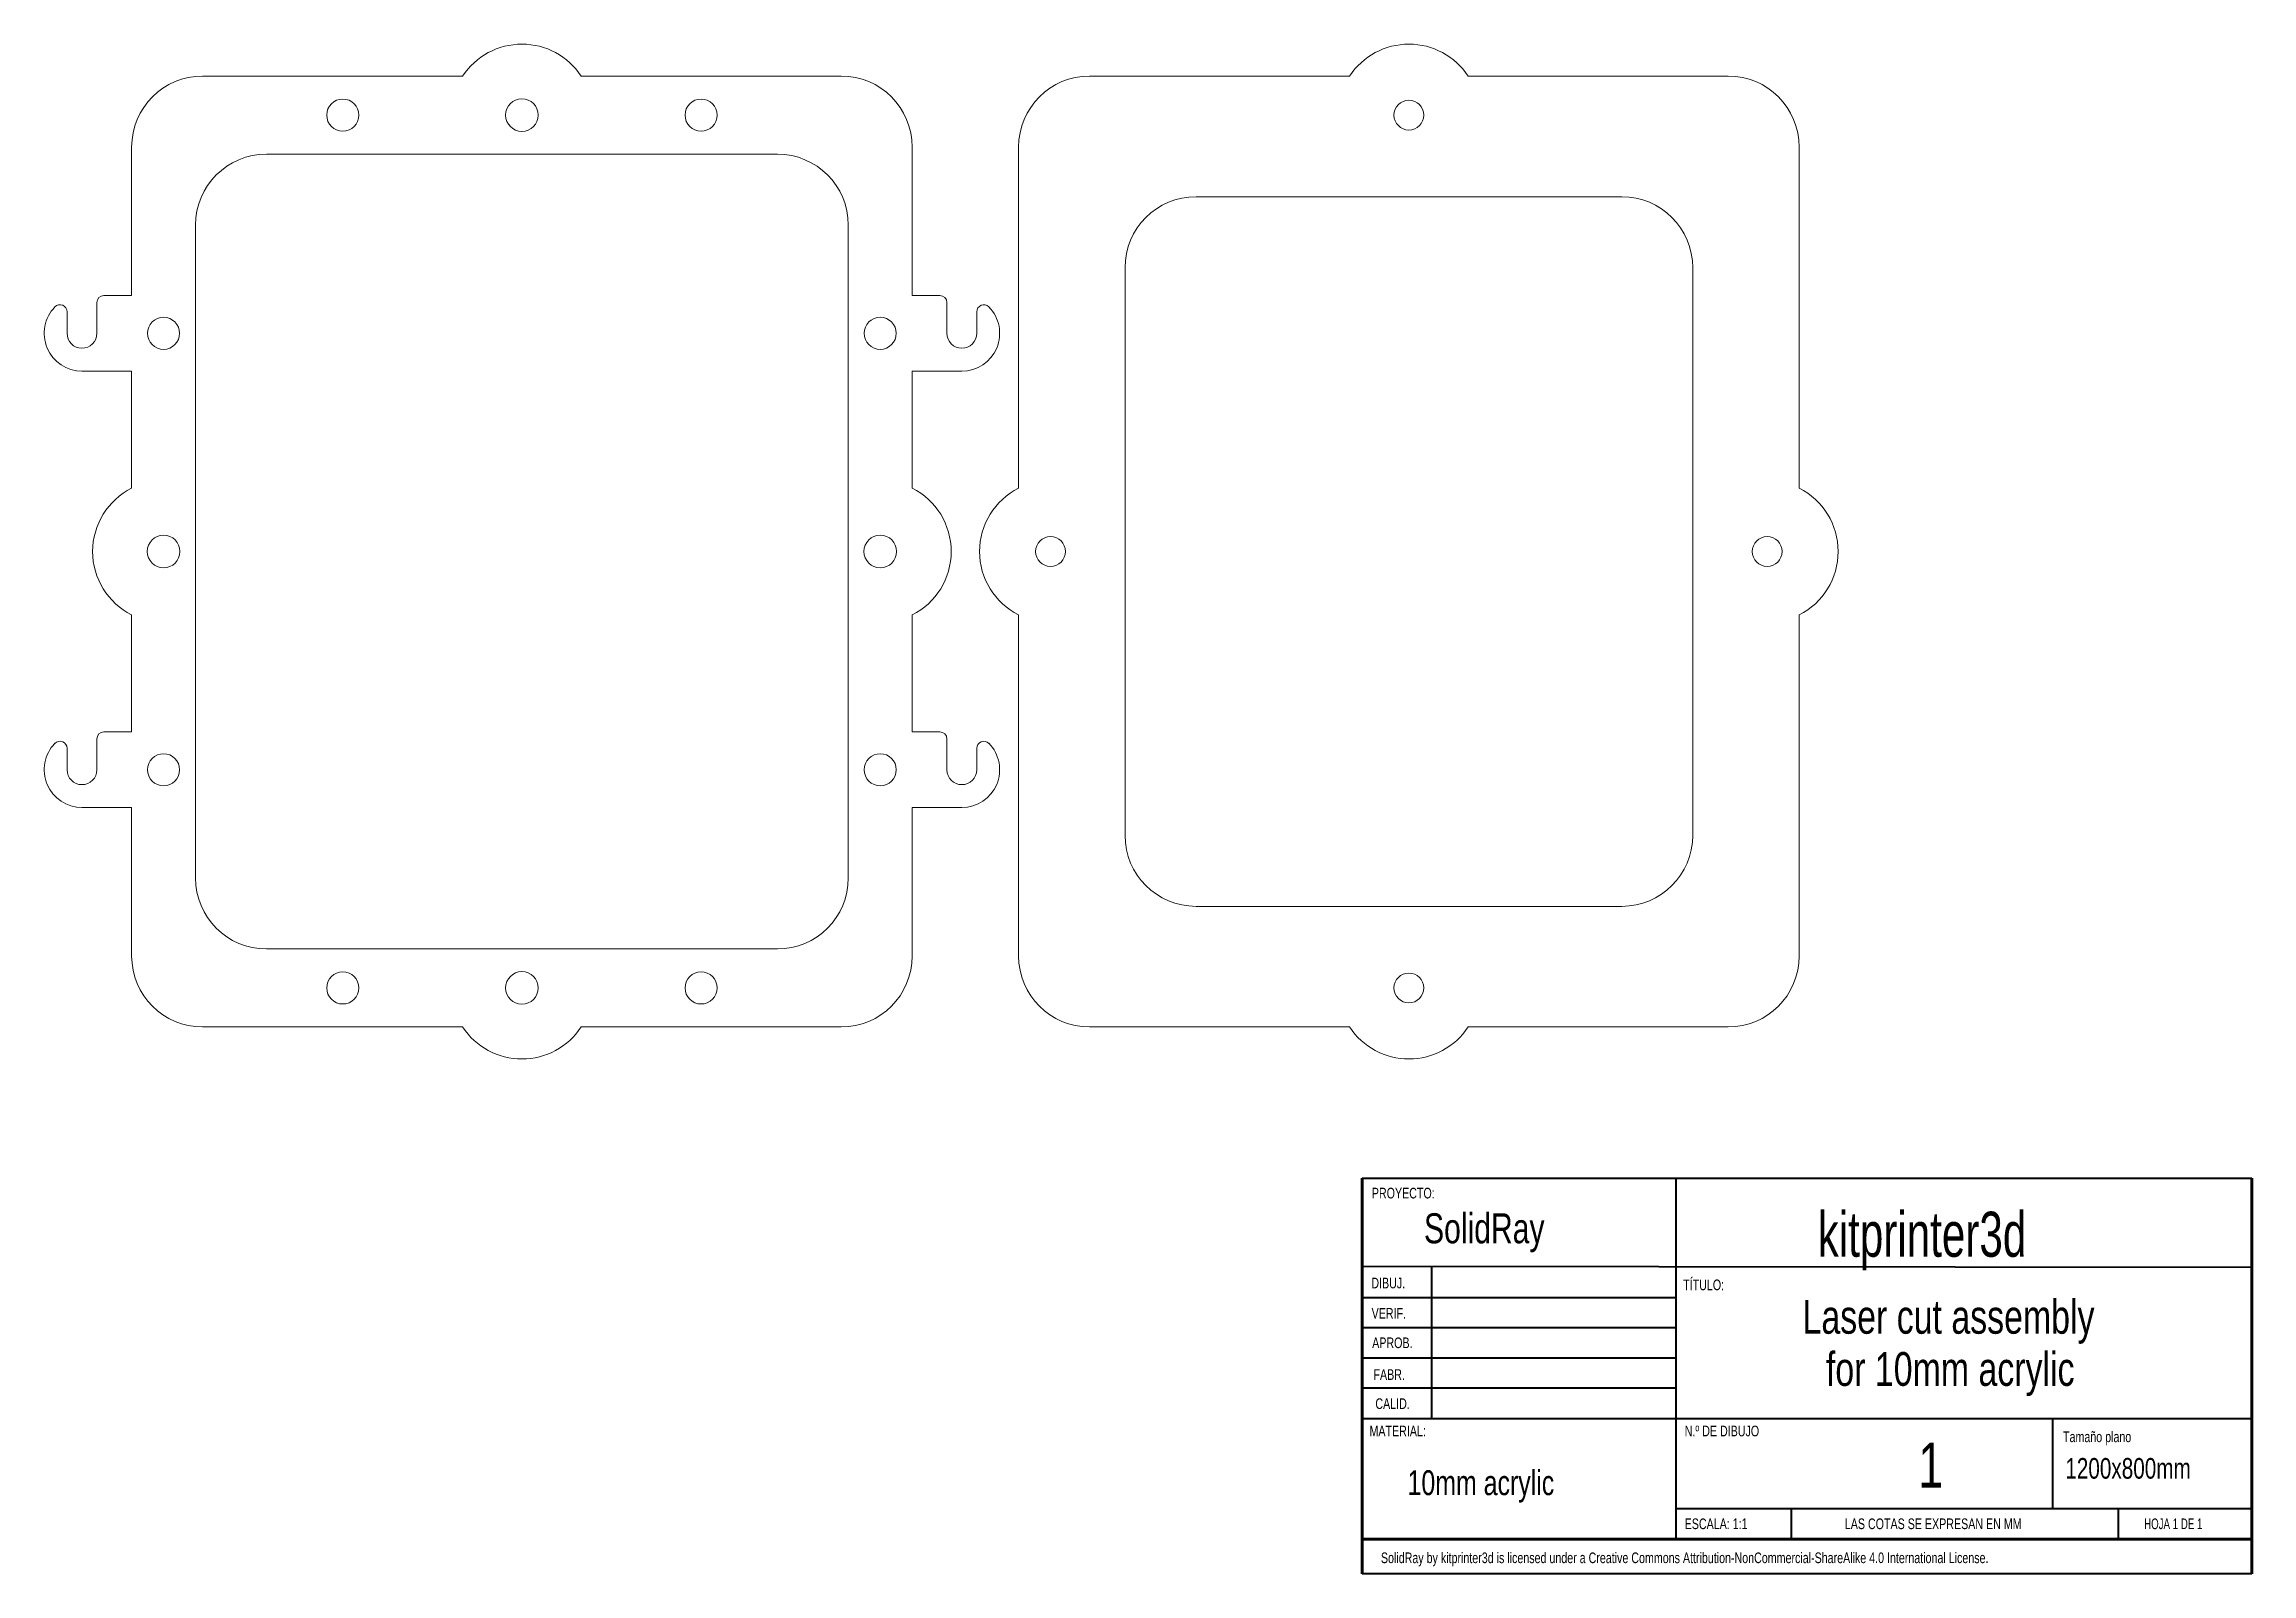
# Model space of a CAD drawing. Header units: millimetres. Extents: x 94 to 405, y 14 to 229.
import ezdxf

# ---------------------------------------------------------------- set-up
doc = ezdxf.new("R2010")
doc.units = ezdxf.units.MM
doc.styles.add('SLDTEXTSTYLE0', font='TXT', dxfattribs={"width": 0.75})
doc.styles.add('SLDTEXTSTYLE1', font='TXT', dxfattribs={"width": 0.681818})
doc.styles.add('SLDTEXTSTYLE2', font='TXT', dxfattribs={"width": 0.7})

# ---------------------------------------------------------------- blocks, each defined once
blk = doc.blocks.new('SW_NOTE_0')
at = {"color": 0, "linetype": 'Continuous', "lineweight": 0, "char_height": 4.7625, "attachment_point": 2, "style": 'SLDTEXTSTYLE0'}
for s, insert in [('Laser cut assembly', (28.5, 6.14)), ('for 10mm acrylic', (28.74, -1.21))]:
    blk.add_mtext(s, dxfattribs=dict(at, insert=insert))

msp = doc.modelspace()

# ---------------------------------------------------------------- linework, layer by layer
at = {"color": 7, "linetype": 'Continuous', "lineweight": 15}
for p, q in [((116.35, 224.74), (153, 224.74)), ((169.7, 224.74), (206.35, 224.74)), ((241.35, 224.74), (278, 224.74)), ((294.7, 224.74), (331.35, 224.74)), ((106.35, 193.82), (106.35, 214.74)), ((216.35, 214.74), (216.35, 193.82)), ((231.35, 166.67), (231.35, 214.74)), ((341.35, 214.74), (341.35, 166.67)), ((125.35, 213.74), (197.35, 213.74)), ((256.35, 207.74), (316.35, 207.74)), ((115.35, 111.74), (115.35, 203.74)), ((207.35, 203.74), (207.35, 111.74)), ((246.35, 117.74), (246.35, 197.74)), ((326.35, 197.74), (326.35, 117.74)), ((102.45, 193.82), (106.35, 193.82)), ((216.35, 193.82), (220.25, 193.82)), ((97.25, 191.51), (97.25, 188.49)), ((101.45, 188.49), (101.45, 192.82)), ((221.25, 192.82), (221.25, 188.49)), ((225.45, 188.49), (225.45, 191.51)), ((106.35, 183.16), (99.35, 183.16)), ((106.35, 166.67), (106.35, 183.16)), ((223.35, 183.16), (216.35, 183.16)), ((216.35, 183.16), (216.35, 166.67)), ((106.35, 132.32), (106.35, 148.81)), ((216.35, 148.81), (216.35, 132.32)), ((231.35, 100.74), (231.35, 148.81)), ((341.35, 148.81), (341.35, 100.74)), ((101.45, 126.99), (101.45, 131.32)), ((102.45, 132.32), (106.35, 132.32)), ((216.35, 132.32), (220.25, 132.32)), ((221.25, 131.32), (221.25, 126.99)), ((97.25, 130.01), (97.25, 126.99)), ((225.45, 126.99), (225.45, 130.01)), ((106.35, 121.66), (99.35, 121.66)), ((106.35, 100.74), (106.35, 121.66)), ((223.35, 121.66), (216.35, 121.66)), ((216.35, 121.66), (216.35, 100.74)), ((316.35, 107.74), (256.35, 107.74)), ((197.35, 101.74), (125.35, 101.74)), ((153, 90.74), (116.35, 90.74)), ((206.35, 90.74), (169.7, 90.74)), ((278, 90.74), (241.35, 90.74)), ((331.35, 90.74), (294.7, 90.74))]:
    msp.add_line(p, q, dxfattribs=at)
at = {"color": 7, "linetype": 'Continuous', "lineweight": 60}
for p, q in [((279.75, 18.58), (279.75, 69.44)), ((405.15, 69.44), (405.15, 18.58)), ((405.15, 13.68), (405.15, 18.76)), ((279.75, 18.58), (405.15, 18.58)), ((279.75, 13.68), (279.75, 18.58))]:
    msp.add_line(p, q, dxfattribs=at)
at = {"color": 7, "linetype": 'Continuous', "lineweight": 40}
for p, q in [((279.75, 69.44), (405.15, 69.44)), ((323.95, 69.44), (323.95, 18.58)), ((405.15, 56.83), (279.75, 56.97)), ((289.52, 56.96), (289.52, 35.58)), ((323.95, 52.58), (279.75, 52.58)), ((323.95, 48.33), (279.75, 48.33)), ((323.95, 44.08), (279.75, 44.08)), ((323.95, 39.83), (279.75, 39.83)), ((279.75, 35.58), (405.15, 35.58)), ((377.12, 22.83), (377.12, 35.58)), ((405.15, 22.83), (323.95, 22.83)), ((340.29, 18.58), (340.29, 22.83)), ((386.34, 18.58), (386.34, 22.83)), ((405.15, 13.68), (279.75, 13.68))]:
    msp.add_line(p, q, dxfattribs=at)
at = {"color": 7, "linetype": 'Continuous', "lineweight": 15}
for centre, radius in [((136.1, 219.24), 2.26), ((161.35, 219.24), 2.3), ((186.6, 219.24), 2.26), ((286.35, 219.24), 2.1), ((110.85, 188.49), 2.26), ((211.85, 188.49), 2.26), ((110.85, 157.74), 2.3), ((211.85, 157.74), 2.3), ((235.85, 157.74), 2.1), ((336.85, 157.74), 2.1), ((110.85, 126.99), 2.26), ((211.85, 126.99), 2.26), ((136.1, 96.24), 2.26), ((161.35, 96.24), 2.3), ((186.6, 96.24), 2.26), ((286.35, 96.24), 2.1)]:
    msp.add_circle(centre, radius, dxfattribs=at)
for centre, radius, start, end in [((161.35, 219.24), 10, 33.367, 146.633), ((286.35, 219.24), 10, 33.367, 146.633), ((116.35, 214.74), 10, 90, 180), ((206.35, 214.74), 10, 0, 90), ((241.35, 214.74), 10, 90, 180), ((331.35, 214.74), 10, 0, 90), ((125.35, 203.74), 10, 90, 180), ((197.35, 203.74), 10, 0, 90), ((256.35, 197.74), 10, 90, 180), ((316.35, 197.74), 10, 0, 90), ((102.45, 192.82), 1, 90, 180), ((220.25, 192.82), 1, 0, 90), ((99.35, 188.49), 5.33, 135.7086, 270), ((96.25, 191.51), 1, 0, 135.7086), ((223.35, 188.49), 5.33, 270, 44.2914), ((226.45, 191.51), 1, 44.2914, 180), ((99.35, 188.49), 2.1, 180, 0), ((223.35, 188.49), 2.1, 180, 0), ((110.85, 157.74), 10, 116.7437, 243.2563), ((211.85, 157.74), 10, 296.7437, 63.2563), ((235.85, 157.74), 10, 116.7437, 243.2563), ((336.85, 157.74), 10, 296.7437, 63.2563), ((99.35, 126.99), 5.33, 135.7086, 270), ((96.25, 130.01), 1, 0, 135.7086), ((102.45, 131.32), 1, 90, 180), ((220.25, 131.32), 1, 0, 90), ((223.35, 126.99), 5.33, 270, 44.2914), ((226.45, 130.01), 1, 44.2914, 180), ((99.35, 126.99), 2.1, 180, 0), ((223.35, 126.99), 2.1, 180, 0), ((256.35, 117.74), 10, 180, 270), ((316.35, 117.74), 10, 270, 0), ((125.35, 111.74), 10, 180, 270), ((197.35, 111.74), 10, 270, 0), ((116.35, 100.74), 10, 180, 270), ((206.35, 100.74), 10, 270, 0), ((241.35, 100.74), 10, 180, 270), ((331.35, 100.74), 10, 270, 0), ((161.35, 96.24), 10, 213.367, 326.633), ((286.35, 96.24), 10, 213.367, 326.633)]:
    msp.add_arc(centre, radius, start, end, dxfattribs=at)

# ---------------------------------------------------------------- block references
at = {"color": 7, "linetype": 'Continuous', "lineweight": 0}
msp.add_blockref('SW_NOTE_0', (333.9, 46.14), dxfattribs=at)

# ---------------------------------------------------------------- texts
for s, insert, char_height, attachment_point, style in [('PROYECTO:', (281.13, 68.08), 1.5, 1, 'SLDTEXTSTYLE0'), ('SolidRay', (288.48, 64.49), 4.233, 1, 'SLDTEXTSTYLE0'), ('kitprinter3d', (343.96, 64.71), 6.35, 1, 'SLDTEXTSTYLE2'), ('DIBUJ.', (281.06, 55.41), 1.5, 1, 'SLDTEXTSTYLE0'), ('TÍTULO:', (325.01, 55.15), 1.5, 1, 'SLDTEXTSTYLE0'), ('VERIF.', (281.1, 51.14), 1.5, 1, 'SLDTEXTSTYLE0'), ('APROB.', (281.18, 46.99), 1.5, 1, 'SLDTEXTSTYLE0'), ('FABR.', (281.36, 42.51), 1.5, 1, 'SLDTEXTSTYLE0'), ('CALID.', (281.63, 38.41), 1.5, 1, 'SLDTEXTSTYLE0'), ('MATERIAL:', (280.8, 34.56), 1.5, 1, 'SLDTEXTSTYLE0'), ('N.º DE DIBUJO', (325.22, 34.56), 1.5, 1, 'SLDTEXTSTYLE0'), ('1', (359.9, 32.18), 6.35, 2, 'SLDTEXTSTYLE0'), ('Tamaño plano', (378.54, 33.74), 1.5, 1, 'SLDTEXTSTYLE0'), ('10mm acrylic', (286.16, 28.27), 3.5, 1, 'SLDTEXTSTYLE0'), ('1200x800mm', (378.86, 30), 2.91, 1, 'SLDTEXTSTYLE0'), ('ESCALA: 1:1', (325.22, 21.48), 1.5, 1, 'SLDTEXTSTYLE0'), ('LAS COTAS SE EXPRESAN EN MM', (347.79, 21.48), 1.5, 1, 'SLDTEXTSTYLE0'), ('HOJA 1 DE 1', (389.97, 21.48), 1.5, 1, 'SLDTEXTSTYLE1'), ('SolidRay by kitprinter3d is licensed under a Creative Commons Attribution-NonCommercial-ShareAlike 4.0 International License.', (282.41, 16.69), 1.5, 1, 'SLDTEXTSTYLE0')]:
    msp.add_mtext(s, dxfattribs=dict(at, insert=insert, char_height=char_height, attachment_point=attachment_point, style=style))

doc.saveas('drawing.dxf')
